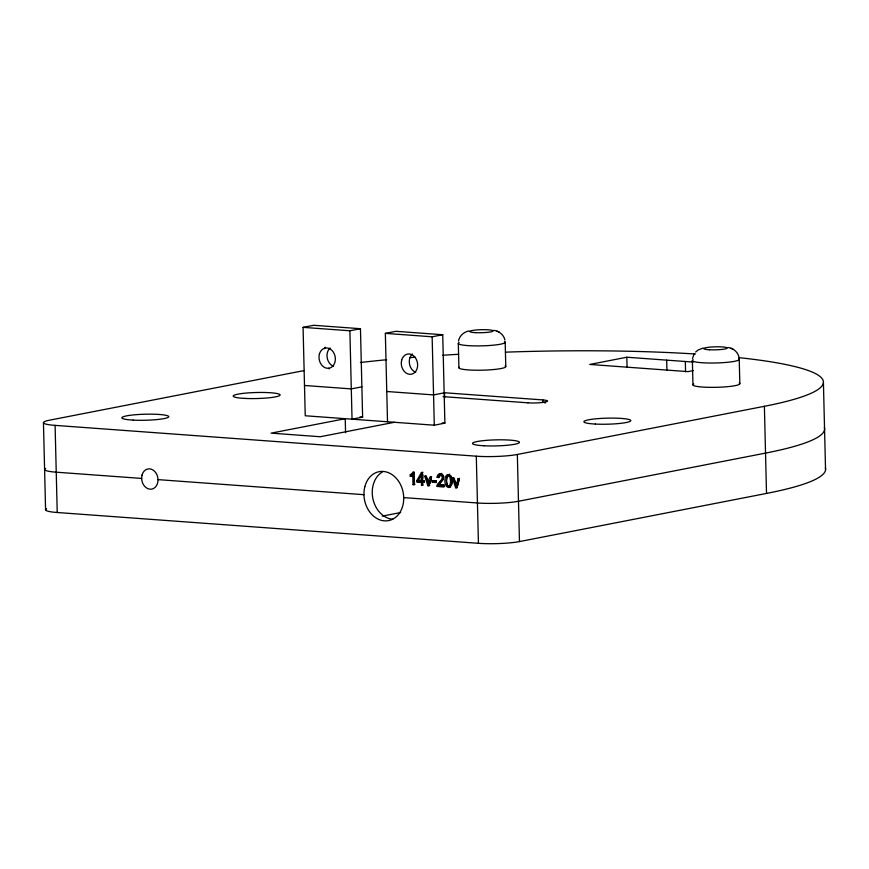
<?xml version="1.0" encoding="UTF-8"?>
<svg xmlns="http://www.w3.org/2000/svg" width="869" height="869" viewBox="0 0 869 869"><rect width="100%" height="100%" fill="white"/><g stroke="black" fill="none" stroke-linecap="round" stroke-linejoin="round"><path stroke-width="1.3" d="M692.517 358.506L694.157 353.922M431.448 477.396C431.328 485.315 425.473 485.706 430.274 476.647L431.567 476.744L428.993 485.782L427.82 485.695L424.778 476.245L426.234 475.962M457.583 485.641L456.138 485.923L458.061 478.678L459.516 478.395M446.938 476.538C444.483 492.136 455.823 487.965 450.674 476.016C443.57 469.325 442.397 490.257 450.587 487.151M458.495 341.082C459.343 335.836 463.959 331.871 469.043 330.904M459.234 479.427L457.648 485.358L456.736 482.686M449.99 485.206L450.49 481.828A24.462 19.324 79 0 0 450.457 480.329L449.794 476.875A2.227 1.76 79 0 0 446.851 476.451M451.445 484.924L451.945 481.545A24.462 19.324 79 0 0 451.902 480.046L451.576 477.461M440.203 475.821L441.963 474.887L443.646 476.234M416.99 481.904L422.877 481.947L416.99 481.904L416.957 480.438L421.411 472.54L422.866 472.258L418.195 480.524L422.834 480.481L418.195 480.524M421.476 476.994L422.703 474.822L421.248 475.104L421.389 480.763M439.725 483.761L443.429 479.177L442.755 475.028M695.634 352.043L698.079 350.022L703.097 348.024M387.509 421.78L385.347 333.37L395.938 331.306L442.734 334.728L444.895 423.138L434.304 425.202L305.236 415.762L303.075 327.352L313.666 325.288L360.461 328.71L362.623 417.12L352.032 419.184L349.881 330.774L360.461 328.71M385.347 333.37L432.143 336.792L442.734 334.728M361.884 386.835L351.293 388.899L304.498 385.478M693.277 362.08L626.831 357.224L589.779 364.448L688.052 371.628L693.353 370.596M444.157 392.853L433.566 394.917L386.77 391.495M394.374 422.291L320.259 436.738L271.117 433.142L345.232 418.695L345.569 432.719M411.743 475.777L411.71 474.55L410.266 474.832L410.298 476.342A9.722 7.68 79 0 0 412.764 474.637L414.209 474.365M303.911 370.661A293.157 37.758 -1.4 0 0 296.383 372.073L49.337 420.227A29.318 3.78 -1.4 0 0 55.095 425.375L476.299 456.192A29.318 3.78 -1.4 0 0 517.337 454.465L764.383 406.301L766.512 493.429L519.466 541.583A29.318 3.78 -1.4 0 1 478.428 543.31L57.224 512.504A29.318 3.78 -1.4 0 1 46.611 508.734M410.298 476.342L411.754 476.06M416.957 480.438L418.413 480.155L418.445 481.622M439.279 477.19L437.183 477.309L438.476 477.635L439.692 475.234L441.593 475.658L442.375 477.353L441.767 479.395A22.627 17.869 79 0 1 439.638 481.763M421.411 472.54L422.443 472.617L422.638 480.85L424.094 480.568M421.422 482.23L421.498 485.228L422.747 485.326L422.682 482.317L424.126 482.034M412.764 474.648L413.003 484.609L414.926 484.359M432.284 480.796L436.129 481.068L436.173 482.534L432.317 482.252L432.284 480.796L436.303 480.698M432.317 482.252L436.336 482.165M458.061 478.678L459.353 478.776L456.779 487.813L455.606 487.726L452.564 478.276L454.02 477.993M421.498 485.228L422.942 484.945M427.82 485.695L429.71 485.445M439.725 483.772A6.17 4.877 79 0 0 438.856 484.945L444.385 484.978M437.281 485.293A2.868 2.259 79 0 0 437.161 486.379L444.526 486.531M455.606 487.726L457.496 487.476M382.219 516.132L400.631 512.536M449.729 474.148L447.35 475.484L446.394 480.036A23.387 18.477 79 0 0 446.427 481.535L447.09 484.989M303.075 327.352L349.881 330.774M527.939 402.836A12.188 1.564 -1.4 0 0 544.939 402.086A12.188 1.564 -1.4 0 0 542.864 399.925L444.526 392.755L444.656 397.85M443.071 396.622L527.994 402.825M359.951 416.924L362.623 417.12M442.223 422.942L444.895 423.138M424.778 476.245L426.103 476.342L428.341 483.892M452.564 478.276L453.89 478.374L456.138 485.923M422.638 480.85L424.018 480.959L424.061 482.414L422.682 482.317M438.867 484.967L443.874 485.326L443.918 486.868L437.161 486.379M413.003 484.609L414.263 484.706L413.948 471.91L413.144 471.856A7.908 6.246 79 0 1 410.222 474.691M141.647 478.428L56.235 472.182A29.318 3.78 -1.4 0 1 45.633 468.413M158.028 479.623L363.948 494.689M403.727 497.6L477.439 502.988A29.318 3.78 -1.4 0 0 518.489 501.261L765.524 453.107A293.157 37.758 -1.4 0 0 824.409 427.591M728.026 347.448C733.175 348.187 737.879 351.967 738.987 357.17M493.972 330.329C499.121 331.056 503.824 334.847 504.932 340.04M731.111 348.273L733.523 349.468M497.057 331.154L499.479 332.338M451.456 477.07L451.239 476.592A2.227 1.76 79 0 0 448.295 476.169M454.205 478.58L455.725 483.305M456.106 484.489L457.061 487.444M426.418 476.549L427.179 478.917M427.374 479.503L427.939 481.274M428.135 481.871L429.275 485.413M428.841 480.296L429.797 483.609M452.814 477.461L453.118 479.199M443.766 476.636L443.223 479.112A22.627 17.869 79 0 1 441.083 481.48M43.45 422.779L45.579 509.897M823.421 382.74L825.55 469.857M739.237 359.277L739.834 383.62M692.376 360.624L692.962 384.956M685.315 361.493L685.565 371.704M666.675 360.135L666.925 370.346M626.831 357.224L627.081 367.435M545.015 402.086L545.048 403.205M542.81 399.936L542.875 402.488M517.337 454.465L519.466 541.583M505.182 342.158L505.78 366.49M476.299 456.192L478.428 543.31M458.321 343.505L458.919 367.837M432.143 336.792L434.304 425.202M433.729 480.514L433.772 481.969M422.703 474.822L422.779 478.222M414.274 476.853L414.459 484.326M55.095 425.375L57.224 512.504M738.965 357.648A293.157 37.758 -1.4 0 1 764.383 406.301M360.407 362.503A293.157 37.758 -1.4 0 1 386.629 359.733M410.005 357.648A293.157 37.758 -1.4 0 1 415.219 357.224M442.777 355.247A293.157 37.758 -1.4 0 1 458.604 354.291M505.41 352.162A293.157 37.758 -1.4 0 1 695.493 354.02M443.668 392.679A12.188 1.564 -1.4 0 1 444.58 392.745M329.308 368.836A17.478 13.806 79 0 1 328.754 368.217M324.637 348.708A17.478 13.806 79 0 1 325.191 347.144M504.509 341.56A23.452 3.02 -1.4 0 1 481.437 345.862A23.452 3.02 -1.4 0 1 459.147 342.571M505.106 365.892A23.452 3.02 -1.4 0 1 483.207 370.161A23.452 3.02 -1.4 0 1 459.234 367.218M738.563 358.68A23.452 3.02 -1.4 0 1 715.491 362.981A23.452 3.02 -1.4 0 1 693.201 359.69M739.161 383.012A23.452 3.02 -1.4 0 1 716.089 387.313A23.452 3.02 -1.4 0 1 693.799 384.022M825.398 467.913A293.157 37.758 -1.4 0 1 766.512 493.429M451.532 485A2.303 1.825 79 0 1 448.991 485.467M450.088 485.282A2.303 1.825 79 0 1 447.003 485.054M438.53 477.005A4.323 3.422 79 0 1 441.854 473.453M438.617 486.097A2.868 2.259 79 0 1 438.736 485.011M438.584 484.88A11.297 8.929 79 0 1 441.18 481.654M437.129 485.163A11.297 8.929 79 0 1 439.725 481.937M437.085 477.287A4.323 3.422 79 0 1 439.214 473.92A4.323 3.422 79 0 1 442.766 475.017M414.111 472.486A7.908 6.246 79 0 1 411.667 474.409M414.089 474.485A9.722 7.68 79 0 1 412.362 475.745M330.133 348.002A10.254 8.103 78.3 0 0 327.005 355.953A10.254 8.147 78.9 0 0 333.555 366.338M415.74 372.334A10.254 8.125 79.5 0 1 409.277 361.982A10.254 8.147 78.7 0 1 412.438 353.998M392.734 519.238A24.919 19.683 79 0 1 372.953 498.958A24.919 19.683 79 0 1 382.458 471.921M475.462 332.642A11.732 1.51 -1.4 0 0 493.19 330.948A11.732 1.51 -1.4 0 0 475.745 330.024A11.732 1.51 -1.4 0 0 475.462 332.642M709.517 349.762A11.732 1.51 -1.4 0 0 727.244 348.067A11.732 1.51 -1.4 0 0 709.799 347.144A11.732 1.51 -1.4 0 0 709.517 349.762M595.352 424.061A23.452 3.02 -1.4 0 0 630.796 420.65A23.452 3.02 -1.4 0 0 595.906 418.815A23.452 3.02 -1.4 0 0 595.352 424.061M484.098 445.775A23.452 3.02 -1.4 0 0 519.445 442.354A23.452 3.02 -1.4 0 0 484.457 440.529A23.452 3.02 -1.4 0 0 484.098 445.775M133.185 420.107A23.452 3.02 -1.4 0 0 168.738 416.729A23.452 3.02 -1.4 0 0 133.956 414.861A23.452 3.02 -1.4 0 0 133.185 420.107M244.667 398.404A23.452 3.02 -1.4 0 0 280.111 395.004A23.452 3.02 -1.4 0 0 245.232 393.157A23.452 3.02 -1.4 0 0 244.667 398.404M142.038 475.071A10.265 8.103 79 0 0 151.575 489.149A10.265 8.103 79 0 0 155.909 472.888A10.265 8.103 79 0 0 142.038 475.071M364.817 486.781A24.919 19.683 79 0 0 388.269 520.672A24.919 19.683 79 0 0 398.426 481.002A24.919 19.683 79 0 0 364.817 486.781M319.379 354.161A10.265 8.103 79 0 0 328.916 368.239A10.265 8.103 79 0 0 333.251 351.978A10.265 8.103 79 0 0 319.379 354.161M401.663 360.179A10.265 8.103 79 0 0 411.2 374.257A10.265 8.103 79 0 0 415.534 357.995A10.265 8.103 79 0 0 401.663 360.179"/></g></svg>
